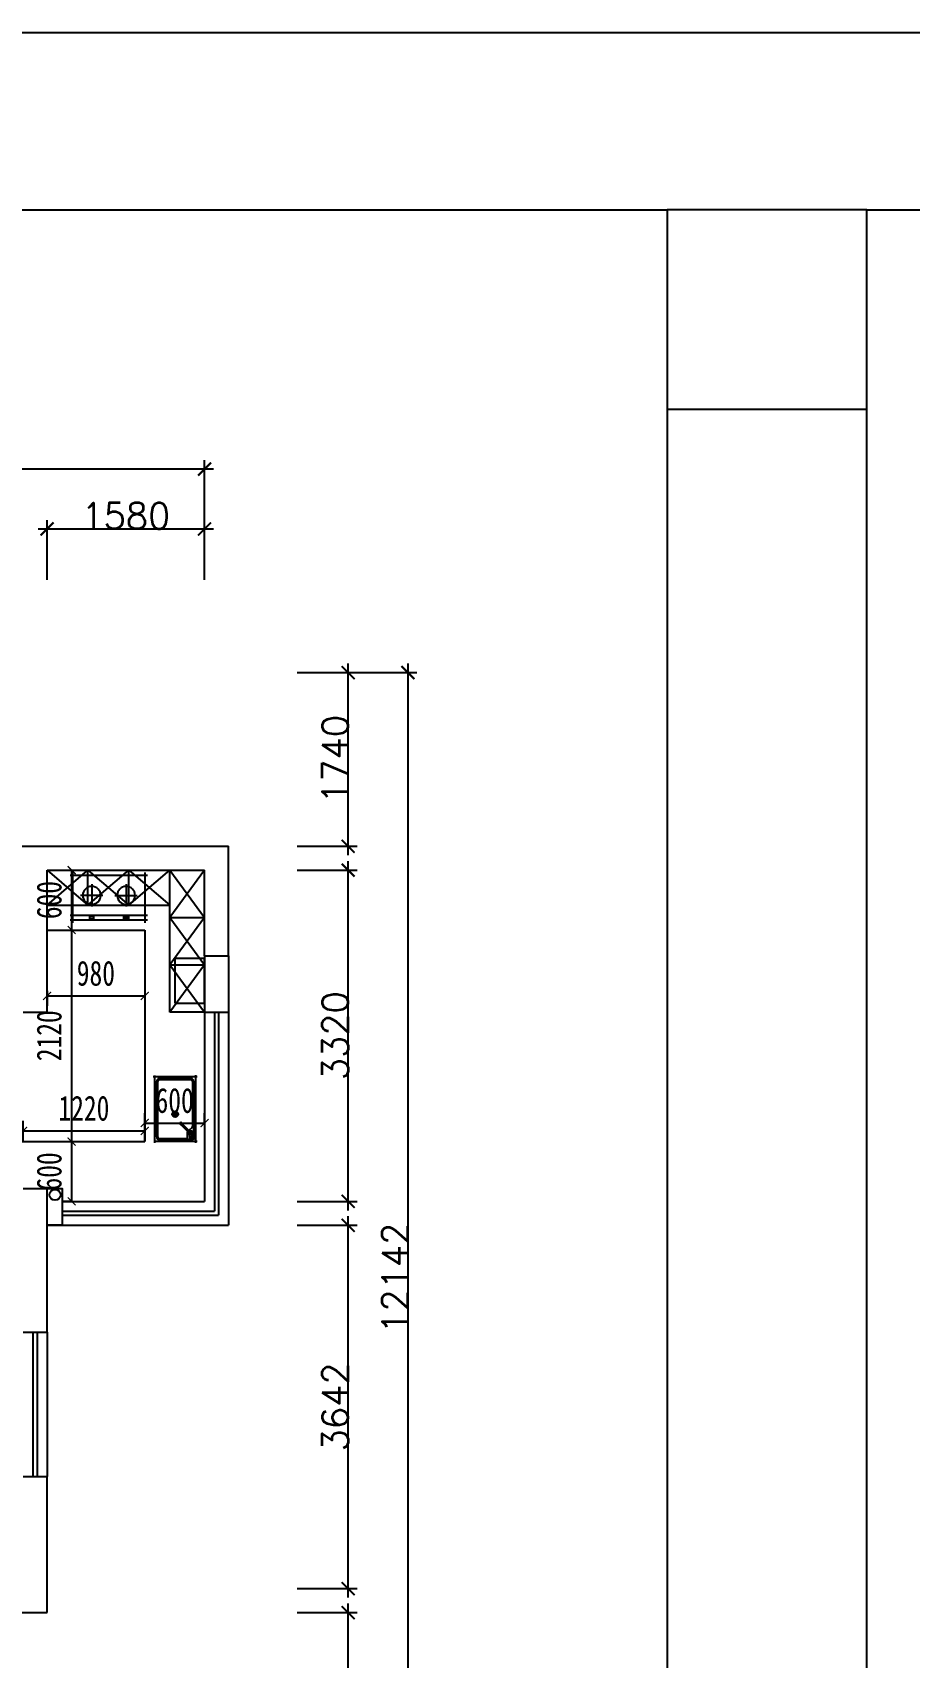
# Model space of a CAD drawing. Header units: millimetres. Extents: x -2231407 to 1513712, y -2704583 to 257.
# Drawn here: x 623129 to 631925, y -1352248 to -1335959 of the extents above; entities that cross this region are included whole.
import ezdxf

# ---------------------------------------------------------------- set-up
doc = ezdxf.new("R2010")
doc.units = ezdxf.units.MM
doc.layers.add('IBS-Refe', color=50, linetype='Continuous')
doc.styles.get("Standard").update_dxf_attribs({"font": 'txt', "bigfont": 'gbcbig.shx'})
doc.styles.add('说明文字', font='', dxfattribs={"width": 0.75})
doc.styles.get('说明文字').set_extended_font_data('SimSun')
doc.dimstyles.new('1--100', dxfattribs={"dimscale": 100, "dimtxt": 2.5, "dimasz": 0.8, "dimexe": 1, "dimexo": 0.1, "dimgap": 1, "dimtad": 3, "dimdec": 4, "dimrnd": 5, "dimzin": 0, "dimdsep": 46, "dimtxsty": '说明文字', "dimblk": 'ARCHTICK', "dimcen": 0.13, "dimazin": 0, "dimtfac": 1, "dimtdec": 4, "dimtix": 1, "dimtmove": 2, "dimatfit": 3, "dimldrblk": '0定义箭头', "dimfxl": 5, "dimfxlon": 1, "dimtvp": 1, "dimtolj": 1, "dimtzin": 0, "dimarcsym": 0})
doc.dimstyles.new('ISO-25$0', dxfattribs={"dimscale": 0, "dimtxt": 60, "dimasz": 30, "dimexe": 15, "dimexo": 15, "dimtad": 1, "dimdec": 4, "dimlunit": 6, "dimtxsty": 'Standard', "dimblk": 'ARCHTICK', "dimblk1": 'ARCHTICK', "dimblk2": 'ARCHTICK', "dimsah": 1, "dimcen": 3, "dimdle": 3, "dimse2": 1, "dimsd2": 1, "dimadec": 0, "dimazin": 0, "dimtfac": 1, "dimtdec": 4, "dimtmove": 0, "dimatfit": 3, "dimldrblk": 'DOT', "dimfxl": 1, "dimtolj": 1, "dimtzin": 0, "dimarcsym": 0})

# ---------------------------------------------------------------- blocks, each defined once
blk = doc.blocks.new('A$Cfcae891e')
at = {"color": 8}
for p, q in [((27, 504), (27, 0)), ((747, 0), (747, 504)), ((774, 477), (0, 477)), ((774, 432), (0, 432)), ((188, 464), (242, 464)), ((242, 446), (188, 446)), ((192, 441), (192, 468)), ((215, 117), (215, 342)), ((237, 468), (237, 441)), ((587, 464), (533, 464)), ((533, 446), (587, 446)), ((537, 468), (537, 441)), ((560, 117), (560, 342)), ((582, 441), (582, 468)), ((327, 230), (102, 230)), ((447, 230), (672, 230)), ((0, 27), (774, 27))]:
    blk.add_line(p, q, dxfattribs=at)
for centre in [(215, 230), (560, 230)]:
    blk.add_circle(centre, 90, dxfattribs=at)
blk = doc.blocks.new('3r23r22')
at = {"color": 8}
for p, q in [((989451, -1255807), (989891, -1255807)), ((989467, -1256471), (989467, -1255796)), ((989487, -1256412), (989487, -1255852)), ((989497, -1256412), (989497, -1255852)), ((989512, -1255827), (989832, -1255827)), ((989512, -1255837), (989832, -1255837)), ((989847, -1255852), (989847, -1256305)), ((989857, -1255852), (989857, -1256423)), ((989877, -1255791), (989877, -1256470)), ((989732, -1256292), (989722, -1256283)), ((989823, -1256380), (989733, -1256291)), ((989745, -1256279), (989735, -1256270)), ((989833, -1256370), (989743, -1256281)), ((989791, -1256361), (989791, -1256427)), ((989843, -1256316), (989810, -1256348)), ((989818, -1256375), (989818, -1256381)), ((989828, -1256364), (989827, -1256364)), ((989838, -1256370), (989828, -1256364)), ((989838, -1256381), (989838, -1256370)), ((989894, -1256457), (989458, -1256457)), ((989512, -1256427), (989791, -1256427)), ((989832, -1256437), (989512, -1256437)), ((989840, -1256392), (989815, -1256392)), ((989818, -1256381), (989828, -1256387)), ((989828, -1256387), (989838, -1256381)), ((989855, -1256439), (989831, -1256427)), ((989834, -1256407), (989840, -1256407)), ((989840, -1256407), (989863, -1256429)), ((989855, -1256439), (989857, -1256438)), ((989857, -1256438), (989857, -1256412)), ((989863, -1256429), (989857, -1256438))]:
    blk.add_line(p, q, dxfattribs=at)
for radius in [29.6, 5.56]:
    blk.add_circle((989672, -1256183), radius, dxfattribs=at)
for centre, radius, start, end in [((989512, -1255852), 25, 90, 180), ((989512, -1255852), 15, 90, 180), ((989830, -1255854), 26.6, 3.3627, 86.6373), ((989832, -1255852), 15, 0, 90), ((989729, -1256276), 9, 45, 225), ((989737, -1256284), 9.18, 236.5049, 265.3459), ((989742, -1256290), 8.79, 82.1903, 187.8097), ((989737, -1256284), 9.18, 4.6541, 33.4951), ((989791, -1256346), 15, 270, 306.4647), ((989828, -1256375), 22, 153.553, 234.7406), ((989828, -1256375), 22, 305.2594, 116.447), ((989828, -1256375), 7, 225, 45), ((989832, -1256305), 15, 315, 0), ((989512, -1256412), 25, 180, 270), ((989512, -1256412), 15, 180, 270), ((989917, -1256394), 102, 178.7342, 200.3736), ((989828, -1256409), 21.8, 252.2899, 285.9255), ((989917, -1256394), 98.7, 201.5267, 203.5112), ((989828, -1256409), 24.8, 265.8388, 272.79), ((989739, -1256394), 98.7, 336.466, 338.4241), ((989732, -1256403), 102, 346.3665, 357.7768), ((989832, -1256412), 25, 270, 0), ((989739, -1256394), 102, 339.5083, 340.0003), ((989739, -1256394), 102, 352.6351, 1.2658)]:
    blk.add_arc(centre, radius, start, end, dxfattribs=at)
for centre, major_axis in [((989652, -1256176), (-3.81, 1.37)), ((989662, -1256164), (-2.04, 3.5)), ((989676, -1256162), (0.69, 3.99)), ((989689, -1256169), (3.09, 2.61)), ((989694, -1256183), (4.05, 0.02))]:
    blk.add_ellipse(centre, major_axis=major_axis, ratio=0.197044, dxfattribs=at)
for centre, major_axis in [((989652, -1256190), (3.8, 1.4)), ((989662, -1256201), (2.01, 3.51)), ((989676, -1256204), (-0.72, 3.98)), ((989689, -1256196), (-3.11, 2.59))]:
    blk.add_ellipse(centre, major_axis=major_axis, ratio=0.197044, start_param=3.141593, end_param=9.424778, dxfattribs=at)
blk = doc.blocks.new('_ArchTick')
at = {"color": 0, "linetype": 'ByBlock', "const_width": 0.15}
blk.add_lwpolyline([(-0.5, -0.5), (0.5, 0.5)], dxfattribs=at)
blk = doc.blocks.new('*D60')
at = {"color": 1, "lineweight": -2, "ltscale": 3}
for p, q in [((624255, -1347066), (624255, -1346791)), ((624255, -1346891), (624855, -1346891)), ((624855, -1346891), (624855, -1346791))]:
    blk.add_line(p, q, dxfattribs=at)
at = {"layer": 'Defpoints', "color": 0, "ltscale": 3}
for p in [(624855, -1346891), (624855, -1346891), (624255, -1347076)]:
    blk.add_point(p, dxfattribs=at)
at = {"color": 1, "lineweight": -2, "ltscale": 3, "xscale": 80, "yscale": 80, "zscale": 80, "rotation": 180}
blk.add_blockref('_ArchTick', (624255, -1346891), dxfattribs=at)
at = {"color": 1, "lineweight": -2, "ltscale": 3, "xscale": 80, "yscale": 80, "zscale": 80}
blk.add_blockref('_ArchTick', (624855, -1346891), dxfattribs=at)
at = {"color": 2, "ltscale": 3, "insert": (624555, -1346666), "char_height": 250, "attachment_point": 5, "style": '说明文字'}
blk.add_mtext('\\A1;600', dxfattribs=at)
blk = doc.blocks.new('0定义箭头')
at = {"layer": 'IBS-Refe', "color": 3}
for p, q in [((-0.37, 0), (-2.13, 0)), ((-1.44, 1.15), (-1.09, 1.44)), ((-1.44, 1.15), (-0.37, 0)), ((-1.44, -1.15), (-0.37, 0)), ((-1.09, 1.44), (0, 0)), ((-1.09, -1.44), (0, 0)), ((-1.44, -1.15), (-1.09, -1.44))]:
    blk.add_line(p, q, dxfattribs=at)
for points in [[(-1.44, 1.15), (-1.09, 1.44), (-0.37, 0), (0, 0)], [(-1.44, -1.15), (-1.09, -1.44), (-0.37, 0), (0, 0)]]:
    blk.add_solid(points, dxfattribs=at)
blk = doc.blocks.new('*D61')
at = {"color": 1, "lineweight": -2, "ltscale": 3}
for p, q in [((623285, -1344356), (623622, -1344356)), ((623522, -1344356), (623522, -1344956)), ((623285, -1344956), (623622, -1344956))]:
    blk.add_line(p, q, dxfattribs=at)
at = {"layer": 'Defpoints', "color": 0, "ltscale": 3}
for p in [(623275, -1344356), (623275, -1344956), (623522, -1344956)]:
    blk.add_point(p, dxfattribs=at)
at = {"color": 1, "lineweight": -2, "ltscale": 3, "xscale": 80, "yscale": 80, "zscale": 80}
for p, rotation in [((623522, -1344356), 90), ((623522, -1344956), 270)]:
    blk.add_blockref('_ArchTick', p, dxfattribs=dict(at, rotation=rotation))
at = {"color": 2, "ltscale": 3, "insert": (623297, -1344656), "char_height": 250, "attachment_point": 5, "rotation": 90, "style": '说明文字'}
blk.add_mtext('\\A1;600', dxfattribs=at)
blk = doc.blocks.new('*D62')
at = {"color": 1, "lineweight": -2, "ltscale": 3}
for p, q in [((623285, -1344956), (623622, -1344956)), ((623522, -1344956), (623522, -1347076)), ((623522, -1347076), (623622, -1347076))]:
    blk.add_line(p, q, dxfattribs=at)
at = {"layer": 'Defpoints', "color": 0, "ltscale": 3}
for p in [(623275, -1344956), (623522, -1347076), (623522, -1347076)]:
    blk.add_point(p, dxfattribs=at)
at = {"color": 1, "lineweight": -2, "ltscale": 3, "xscale": 80, "yscale": 80, "zscale": 80}
for p, rotation in [((623522, -1344956), 90), ((623522, -1347076), 270)]:
    blk.add_blockref('_ArchTick', p, dxfattribs=dict(at, rotation=rotation))
at = {"color": 2, "ltscale": 3, "insert": (623297, -1346016), "char_height": 250, "attachment_point": 5, "rotation": 90, "style": '说明文字'}
blk.add_mtext('\\A1;2120', dxfattribs=at)
blk = doc.blocks.new('*D63')
at = {"color": 1, "lineweight": -2, "ltscale": 3}
for p, q in [((623522, -1347076), (623622, -1347076)), ((623522, -1347076), (623522, -1347676)), ((623522, -1347676), (623422, -1347676))]:
    blk.add_line(p, q, dxfattribs=at)
at = {"layer": 'Defpoints', "color": 0, "ltscale": 3}
for p in [(623522, -1347076), (623522, -1347676), (623522, -1347676)]:
    blk.add_point(p, dxfattribs=at)
at = {"color": 1, "lineweight": -2, "ltscale": 3, "xscale": 80, "yscale": 80, "zscale": 80}
for p, rotation in [((623522, -1347076), 90), ((623522, -1347676), 270)]:
    blk.add_blockref('_ArchTick', p, dxfattribs=dict(at, rotation=rotation))
at = {"color": 2, "ltscale": 3, "insert": (623297, -1347376), "char_height": 250, "attachment_point": 5, "rotation": 90, "style": '说明文字'}
blk.add_mtext('\\A1;600', dxfattribs=at)
blk = doc.blocks.new('*D64')
at = {"color": 1, "lineweight": -2, "ltscale": 3}
for p, q in [((623275, -1345566), (623275, -1345716)), ((623275, -1345616), (624255, -1345616)), ((624255, -1345566), (624255, -1345716))]:
    blk.add_line(p, q, dxfattribs=at)
at = {"layer": 'Defpoints', "color": 0, "ltscale": 3}
for p in [(623275, -1345556), (624255, -1345556), (624255, -1345616)]:
    blk.add_point(p, dxfattribs=at)
at = {"color": 1, "lineweight": -2, "ltscale": 3, "xscale": 80, "yscale": 80, "zscale": 80, "rotation": 180}
blk.add_blockref('_ArchTick', (623275, -1345616), dxfattribs=at)
at = {"color": 1, "lineweight": -2, "ltscale": 3, "xscale": 80, "yscale": 80, "zscale": 80}
blk.add_blockref('_ArchTick', (624255, -1345616), dxfattribs=at)
at = {"color": 2, "ltscale": 3, "insert": (623765, -1345391), "char_height": 250, "attachment_point": 5, "style": '说明文字'}
blk.add_mtext('\\A1;980', dxfattribs=at)
blk = doc.blocks.new('*D119')
at = {"color": 1, "lineweight": -2, "ltscale": 3}
for p, q in [((623035, -1347066), (623035, -1346869)), ((624255, -1347066), (624255, -1346869)), ((623035, -1346969), (624255, -1346969))]:
    blk.add_line(p, q, dxfattribs=at)
at = {"layer": 'Defpoints', "color": 0, "ltscale": 3}
for p in [(623035, -1347076), (624255, -1346969), (624255, -1347076)]:
    blk.add_point(p, dxfattribs=at)
at = {"color": 1, "lineweight": -2, "ltscale": 3, "xscale": 80, "yscale": 80, "zscale": 80, "rotation": 180}
blk.add_blockref('_ArchTick', (623035, -1346969), dxfattribs=at)
at = {"color": 1, "lineweight": -2, "ltscale": 3, "xscale": 80, "yscale": 80, "zscale": 80}
blk.add_blockref('_ArchTick', (624255, -1346969), dxfattribs=at)
at = {"color": 2, "ltscale": 3, "insert": (623645, -1346744), "char_height": 250, "attachment_point": 5, "style": '说明文字'}
blk.add_mtext('\\A1;1220', dxfattribs=at)
blk = doc.blocks.new('*D179')
at = {"color": 250, "lineweight": -2}
for p, q in [((623275, -1341446), (623275, -1340846)), ((624855, -1341446), (624855, -1340846)), ((623185, -1340936), (624945, -1340936))]:
    blk.add_line(p, q, dxfattribs=at)
at = {"layer": 'Defpoints', "color": 0}
for p in [(624855, -1340936), (623275, -1341536), (624855, -1341536)]:
    blk.add_point(p, dxfattribs=at)
at = {"color": 250, "lineweight": -2, "xscale": 130, "yscale": 130, "zscale": 130, "rotation": 180}
blk.add_blockref('_ArchTick', (623275, -1340936), dxfattribs=at)
at = {"color": 250, "lineweight": -2, "xscale": 130, "yscale": 130, "zscale": 130}
blk.add_blockref('_ArchTick', (624855, -1340936), dxfattribs=at)
at = {"color": 0, "insert": (624065, -1340805), "char_height": 260, "attachment_point": 5}
blk.add_mtext('1580', dxfattribs=at)
blk = doc.blocks.new('*D180')
at = {"color": 250, "lineweight": -2}
for p, q in [((613430, -1340846), (613430, -1340246)), ((624855, -1340846), (624855, -1340246)), ((624945, -1340336), (613340, -1340336))]:
    blk.add_line(p, q, dxfattribs=at)
at = {"layer": 'Defpoints', "color": 0}
for p in [(613430, -1340336), (613430, -1340936), (624855, -1340936)]:
    blk.add_point(p, dxfattribs=at)
at = {"color": 250, "lineweight": -2, "xscale": 130, "yscale": 130, "zscale": 130, "rotation": 180}
blk.add_blockref('_ArchTick', (613430, -1340336), dxfattribs=at)
at = {"color": 250, "lineweight": -2, "xscale": 130, "yscale": 130, "zscale": 130}
blk.add_blockref('_ArchTick', (624855, -1340336), dxfattribs=at)
at = {"color": 0, "insert": (619143, -1340205), "char_height": 260, "attachment_point": 5}
blk.add_mtext('11425', dxfattribs=at)
blk = doc.blocks.new('*D181')
at = {"color": 250, "lineweight": -2}
for p, q in [((625785, -1351798), (626385, -1351798)), ((626295, -1354608), (626295, -1351708)), ((625785, -1354518), (626385, -1354518))]:
    blk.add_line(p, q, dxfattribs=at)
at = {"layer": 'Defpoints', "color": 0}
for p in [(625695, -1351798), (626295, -1351798), (625695, -1354518)]:
    blk.add_point(p, dxfattribs=at)
at = {"color": 250, "lineweight": -2, "xscale": 130, "yscale": 130, "zscale": 130}
for p, rotation in [((626295, -1351798), 90), ((626295, -1354518), 270)]:
    blk.add_blockref('_ArchTick', p, dxfattribs=dict(at, rotation=rotation))
at = {"color": 0, "insert": (626165, -1353158), "char_height": 260, "attachment_point": 5, "rotation": 90}
blk.add_mtext('2720', dxfattribs=at)
blk = doc.blocks.new('*D182')
at = {"color": 250, "lineweight": -2}
for p, q in [((625785, -1347916), (626385, -1347916)), ((626295, -1351648), (626295, -1347826)), ((625785, -1351558), (626385, -1351558))]:
    blk.add_line(p, q, dxfattribs=at)
at = {"layer": 'Defpoints', "color": 0}
for p in [(625695, -1347916), (626295, -1347916), (625695, -1351558)]:
    blk.add_point(p, dxfattribs=at)
at = {"color": 250, "lineweight": -2, "xscale": 130, "yscale": 130, "zscale": 130}
for p, rotation in [((626295, -1347916), 90), ((626295, -1351558), 270)]:
    blk.add_blockref('_ArchTick', p, dxfattribs=dict(at, rotation=rotation))
at = {"color": 0, "insert": (626165, -1349737), "char_height": 260, "attachment_point": 5, "rotation": 90}
blk.add_mtext('3642', dxfattribs=at)
blk = doc.blocks.new('*D183')
at = {"color": 250, "lineweight": -2}
for p, q in [((626295, -1347766), (626295, -1344266)), ((625785, -1344356), (626385, -1344356)), ((625785, -1347676), (626385, -1347676))]:
    blk.add_line(p, q, dxfattribs=at)
at = {"layer": 'Defpoints', "color": 0}
for p in [(625695, -1344356), (626295, -1344356), (625695, -1347676)]:
    blk.add_point(p, dxfattribs=at)
at = {"color": 250, "lineweight": -2, "xscale": 130, "yscale": 130, "zscale": 130}
for p, rotation in [((626295, -1344356), 90), ((626295, -1347676), 270)]:
    blk.add_blockref('_ArchTick', p, dxfattribs=dict(at, rotation=rotation))
at = {"color": 0, "insert": (626165, -1346016), "char_height": 260, "attachment_point": 5, "rotation": 90}
blk.add_mtext('3320', dxfattribs=at)
blk = doc.blocks.new('*D184')
at = {"color": 250, "lineweight": -2}
for p, q in [((625785, -1342376), (626385, -1342376)), ((626295, -1344206), (626295, -1342286)), ((625785, -1344116), (626385, -1344116))]:
    blk.add_line(p, q, dxfattribs=at)
at = {"layer": 'Defpoints', "color": 0}
for p in [(625695, -1342376), (626295, -1342376), (625695, -1344116)]:
    blk.add_point(p, dxfattribs=at)
at = {"color": 250, "lineweight": -2, "xscale": 130, "yscale": 130, "zscale": 130}
for p, rotation in [((626295, -1342376), 90), ((626295, -1344116), 270)]:
    blk.add_blockref('_ArchTick', p, dxfattribs=dict(at, rotation=rotation))
at = {"color": 0, "insert": (626165, -1343246), "char_height": 260, "attachment_point": 5, "rotation": 90}
blk.add_mtext('1740', dxfattribs=at)
blk = doc.blocks.new('*D185')
at = {"color": 250, "lineweight": -2}
for p, q in [((626385, -1342376), (626985, -1342376)), ((626895, -1342286), (626895, -1354608)), ((626385, -1354518), (626985, -1354518))]:
    blk.add_line(p, q, dxfattribs=at)
at = {"layer": 'Defpoints', "color": 0}
for p in [(626295, -1342376), (626295, -1354518), (626895, -1354518)]:
    blk.add_point(p, dxfattribs=at)
at = {"color": 250, "lineweight": -2, "xscale": 130, "yscale": 130, "zscale": 130}
for p, rotation in [((626895, -1342376), 90), ((626895, -1354518), 270)]:
    blk.add_blockref('_ArchTick', p, dxfattribs=dict(at, rotation=rotation))
at = {"color": 0, "insert": (626765, -1348447), "char_height": 260, "attachment_point": 5, "rotation": 90}
blk.add_mtext('12142', dxfattribs=at)
blk = doc.blocks.new('*D543')
at = {"color": 1, "lineweight": -2, "ltscale": 3}
for p, q in [((731780, -1347276), (731780, -1347196)), ((731780, -1347276), (731680, -1347276)), ((731780, -1347276), (731780, -1347676)), ((731280, -1347676), (731880, -1347676)), ((731780, -1347676), (731780, -1347756))]:
    blk.add_line(p, q, dxfattribs=at)
at = {"layer": 'Defpoints', "color": 0, "ltscale": 3}
for p in [(731780, -1347276), (-2231407, -1347676), (731780, -1347676)]:
    blk.add_point(p, dxfattribs=at)
at = {"color": 1, "lineweight": -2, "ltscale": 3, "xscale": 80, "yscale": 80, "zscale": 80}
for p, rotation in [((731780, -1347276), 270), ((731780, -1347676), 90)]:
    blk.add_blockref('_ArchTick', p, dxfattribs=dict(at, rotation=rotation))
at = {"color": 2, "ltscale": 3, "insert": (731555, -1347476), "char_height": 250, "attachment_point": 5, "rotation": 90, "style": '说明文字'}
blk.add_mtext('\\A1;400', dxfattribs=at)

msp = doc.modelspace()

# ---------------------------------------------------------------- linework, layer by layer
at = {"ltscale": 3}
for p, q in [((621100.32054, -1344115.94222), (625095.32054, -1344115.94222)), ((625095.32054, -1345215.94222), (625095.32054, -1344115.94222)), ((623275.32054, -1345780.94222), (623275.32054, -1344355.94222)), ((623275.32054, -1344355.94222), (624855.32054, -1344355.94222)), ((624855.32054, -1345215.94222), (624855.32054, -1344355.94222)), ((624855.32054, -1345215.94222), (625095.32054, -1345215.94222)), ((623035.32054, -1345780.94222), (623275.32054, -1345780.94222)), ((623035.32054, -1347545.94222), (623275.32054, -1347545.94222)), ((623275.32054, -1348987.94222), (623275.32054, -1347545.94222)), ((623035.32054, -1348987.94222), (623275.32054, -1348987.94222)), ((623035.32054, -1350432.94222), (623275.32054, -1350432.94222)), ((623275.32054, -1351797.94222), (623275.32054, -1350432.94222)), ((619775.32054, -1351797.94222), (623275.32054, -1351797.94222))]:
    msp.add_line(p, q, dxfattribs=at)
at = {"color": 8}
for p, q in [((623685.32054, -1344705.94222), (623685.32054, -1344355.94222)), ((624095.32054, -1344705.94222), (624095.32054, -1344355.94222)), ((624505.32054, -1344830.94222), (624855.32054, -1344830.94222)), ((624505.32054, -1345305.94222), (624855.32054, -1345305.94222)), ((624855.32054, -1345780.94222), (624855.32054, -1347675.94222)), ((625095.32054, -1345780.94222), (625095.32054, -1347915.94222)), ((623427.22701, -1347675.94222), (624855.32054, -1347675.94222)), ((623275.32054, -1347915.94222), (625095.32054, -1347915.94222)), ((623275.32054, -1348987.94222), (623275.32054, -1350432.94222))]:
    msp.add_line(p, q, dxfattribs=at)
at = {"color": 4}
for p, q in [((624505.32054, -1345780.94222), (624505.32054, -1344355.94222)), ((623275.32054, -1344705.94222), (624505.32054, -1344705.94222)), ((623275.32054, -1344955.94222), (624255.32054, -1344955.94222)), ((624255.32054, -1344955.94222), (624255.32054, -1347075.94222)), ((624855.32054, -1345780.94222), (624505.32054, -1345780.94222)), ((624955.32054, -1345780.94222), (624955.32054, -1347775.94222)), ((624995.32054, -1345780.94222), (624995.32054, -1347815.94222)), ((620915.32054, -1347075.94222), (624255.32054, -1347075.94222)), ((623427.22701, -1347775.94222), (624955.32054, -1347775.94222)), ((623427.22701, -1347815.94222), (624995.32054, -1347815.94222)), ((623135.32054, -1350432.94222), (623135.32054, -1348987.94222)), ((623175.32054, -1348987.94222), (623175.32054, -1350432.94222))]:
    msp.add_line(p, q, dxfattribs=at)
at = {"color": 1, "ltscale": 3}
for p, q in [((624855.32054, -1345215.94222), (624855.32054, -1345780.94222)), ((625095.32054, -1345215.94222), (625095.32054, -1345780.94222)), ((624855.32054, -1345780.94222), (625095.32054, -1345780.94222))]:
    msp.add_line(p, q, dxfattribs=at)
at = {"color": 7, "ltscale": 3}
for points in [[(492680.32561, -1335959.26675), (818565.58796, -1335959.26675), (818565.58796, -1362077.18379), (492680.32561, -1362077.18379)], [(608790.32054, -1337735.94222), (629495.32054, -1337735.94222), (629495.32054, -1359157.94222), (608790.32054, -1359157.94222)], [(629495.32054, -1339735.33287), (631495.32054, -1339735.33287), (631495.32054, -1337735.33287), (629495.32054, -1337735.33287)], [(631495.32054, -1337735.33287), (652200.32054, -1337735.33287), (652200.32054, -1359157.33287), (631495.32054, -1359157.33287)]]:
    msp.add_lwpolyline(points, close=True, dxfattribs=at)
at = {"color": 8}
for points in [[(623275.32054, -1344705.94222), (623685.32054, -1344355.94222), (624095.32054, -1344705.94222), (624505.32054, -1344355.94222)], [(623275.32054, -1344355.94222), (623685.32054, -1344705.94222), (624095.32054, -1344355.94222), (624505.32054, -1344705.94222)], [(624505.32054, -1344355.94222), (624855.32054, -1344830.94222), (624505.32054, -1345305.94222), (624855.32054, -1345780.94222)], [(624855.32054, -1344355.94222), (624505.32054, -1344830.94222), (624855.32054, -1345305.94222), (624505.32054, -1345780.94222)]]:
    msp.add_lwpolyline(points, dxfattribs=at)
at = {"color": 1, "ltscale": 3}
for points in [[(624555.32054, -1345689.96627), (624855.32054, -1345689.96627), (624855.32054, -1345239.96627), (624555.32054, -1345239.96627)], [(623275.32054, -1347545.94222), (623427.22701, -1347545.94222), (623427.22701, -1347915.94222), (623275.32054, -1347915.94222)]]:
    msp.add_lwpolyline(points, close=True, dxfattribs=at)
msp.add_circle((623355.32054, -1347610.60239), 55, dxfattribs=at)

# ---------------------------------------------------------------- block references
at = {"xscale": -1, "rotation": 180}
msp.add_blockref('A$Cfcae891e', (623508.422, -1344378.94222), dxfattribs=at)
at = {"color": 1}
msp.add_blockref('3r23r22', (-365111.65715, -90618.58538), dxfattribs=at)

# ---------------------------------------------------------------- dimensions: what is measured, and where the dimension line sits
for base, p1, p2, picture, middle in [((613430.32054, -1340335.94222), (624855.32054, -1340935.94222), (613430.32054, -1340935.94222), '*D180', (619142.82054, -1340205.31722)), ((624855.32054, -1340935.94222), (623275.32054, -1341535.94222), (624855.32054, -1341535.94222), '*D179', (624065.32054, -1340805.31722))]:
    dim = msp.add_linear_dim(base=base, p1=p1, p2=p2, dimstyle='ISO-25$0', override={"dimscale": 1, "dimtxt": 260, "dimasz": 130, "dimexe": 90, "dimexo": 90, "dimdec": 0, "dimlunit": 2, "dimsah": 0, "dimcen": 2.5, "dimdle": 90, "dimse2": 0, "dimsd2": 0, "dimtdec": 0, "dimldrblk": 'ArchTick', "dimtolj": 0, "dimtzin": 8})
    dim.commit()
    dim.dimension.update_dxf_attribs({"geometry": picture, "text_midpoint": middle})
for base, p1, p2, picture, middle in [((626295.32054, -1342375.94222), (625695.32054, -1344115.94222), (625695.32054, -1342375.94222), '*D184', (626164.69554, -1343245.94222)), ((626895.32054, -1354517.94222), (626295.32054, -1342375.94222), (626295.32054, -1354517.94222), '*D185', (626764.69554, -1348446.94222)), ((626295.32054, -1344355.94222), (625695.32054, -1347675.94222), (625695.32054, -1344355.94222), '*D183', (626164.69554, -1346015.94222)), ((626295.32054, -1347915.94222), (625695.32054, -1351557.94222), (625695.32054, -1347915.94222), '*D182', (626164.69554, -1349736.94222)), ((626295.32054, -1351797.94222), (625695.32054, -1354517.94222), (625695.32054, -1351797.94222), '*D181', (626164.69554, -1353157.94222))]:
    dim = msp.add_linear_dim(base=base, p1=p1, p2=p2, angle=90, dimstyle='ISO-25$0', override={"dimscale": 1, "dimtxt": 260, "dimasz": 130, "dimexe": 90, "dimexo": 90, "dimdec": 0, "dimlunit": 2, "dimsah": 0, "dimcen": 2.5, "dimdle": 90, "dimse2": 0, "dimsd2": 0, "dimtdec": 0, "dimldrblk": 'ArchTick', "dimtolj": 0, "dimtzin": 8})
    dim.commit()
    dim.dimension.update_dxf_attribs({"geometry": picture, "text_midpoint": middle})
at = {"color": 7, "ltscale": 3}
for base, p1, p2, picture, middle in [((623521.99616, -1344955.94222), (623275.32054, -1344355.94222), (623275.32054, -1344955.94222), '*D61', (623296.99616, -1344655.94222)), ((623521.99616, -1347075.94222), (623275.32054, -1344955.94222), (623521.99616, -1347075.94222), '*D62', (623296.99616, -1346015.94222)), ((623521.99616, -1347675.94222), (623521.99616, -1347075.94222), (623521.99616, -1347675.94222), '*D63', (623296.99616, -1347375.94222))]:
    dim = msp.add_linear_dim(base=base, p1=p1, p2=p2, angle=90, dimstyle='1--100', override={"dimarcsym": 1}, dxfattribs=at)
    dim.commit()
    dim.dimension.update_dxf_attribs({"geometry": picture, "text_midpoint": middle})
for base, p1, p2, picture, middle in [((624255.32054, -1345615.80926), (623275.32054, -1345556.17228), (624255.32054, -1345556.17228), '*D64', (623765.32054, -1345390.80926)), ((624255.32054, -1346969.41846), (623035.32054, -1347075.94222), (624255.32054, -1347075.94222), '*D119', (623645.32054, -1346744.41846)), ((624855.32054, -1346890.95149), (624255.32054, -1347075.94222), (624855.32054, -1346890.95149), '*D60', (624555.32054, -1346665.95149))]:
    dim = msp.add_linear_dim(base=base, p1=p1, p2=p2, dimstyle='1--100', override={"dimarcsym": 1}, dxfattribs=at)
    dim.commit()
    dim.dimension.update_dxf_attribs({"geometry": picture, "text_midpoint": middle})
at = {"color": 1, "ltscale": 3}
dim = msp.add_linear_dim(base=(731780.32054, -1347675.94222), p1=(731780.32054, -1347275.94222), p2=(-2231406.80054, -1347675.94222), angle=90, dimstyle='1--100', override={"dimarcsym": 1}, dxfattribs=at)
dim.commit()
dim.dimension.update_dxf_attribs({"geometry": '*D543', "text_midpoint": (731555.32054, -1347475.94222)})

doc.saveas('drawing.dxf')
